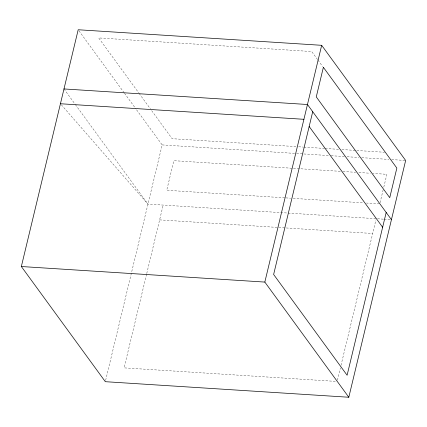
<?xml version="1.0" encoding="UTF-8"?>
<svg xmlns="http://www.w3.org/2000/svg" width="427" height="427" viewBox="0 0 427 427"><rect width="100%" height="100%" fill="white"/><g stroke="black" fill="none" stroke-linecap="round" stroke-linejoin="round"><path stroke-width="0.32" stroke-dasharray="2.13 1.6" d="M105.634 380.393L162.169 144.918L136.272 109.397M146.589 274.161L124.097 367.866L336.476 381.434M146.744 273.515L163.173 205.083M337.453 380.185L340.399 367.909M341.018 365.32L375.915 219.985M383.174 189.743L379.774 203.898L366.457 203.049M383.793 187.17L386.878 174.301L372.899 173.41M295.97 146.605L172.14 138.69L150.918 109.595M298.633 146.776L303.293 147.075M303.96 147.118L324.6 148.436M325.267 148.479L339.246 149.37M341.91 149.541L384.519 152.263M162.169 144.918L295.884 153.464M296.551 153.501L303.202 153.928M303.869 153.971L328.48 155.545M331.144 155.716L344.445 156.565M347.108 156.736L359.08 157.499M361.744 157.67L389.018 159.415M391.682 159.581L405.65 160.477M340.276 171.323L173.832 160.685L166.727 190.282L285.236 197.856M342.94 171.494L355.59 172.3M358.915 172.513L370.236 173.239M285.898 197.898L290.563 198.197M293.226 198.368L363.793 202.878M61.307 104.748L147.955 204.111L376.219 218.699M377.543 218.779L383.499 219.163M384.161 219.206L390.118 219.585M159.623 219.878L278.132 227.452M278.794 227.495L372.67 233.494M317.603 59.62L311.705 51.534L98.658 37.923L138.738 92.889M317.992 60.159L322.711 66.623M139.133 93.428L150.528 109.056M78.979 30.829L124.108 92.718M124.497 93.251L135.877 108.858M63.981 88.944L74.971 104.012M75.36 104.551L147.955 204.111"/><path stroke-width="0.64" d="M21.35 266.523L78.194 29.751L321.675 45.31L405.65 160.477L348.806 397.249L105.325 381.69L21.35 266.523L264.831 282.082L348.806 397.249M264.831 282.082L321.675 45.31M312.713 111.703L273.632 274.481L347.108 375.253L386.189 212.47M63.981 88.944L307.467 104.503L391.442 219.67M60.431 103.745L303.912 119.304M309.159 126.499L382.64 227.271M323.372 67.306L316.268 96.902L389.744 197.674L396.848 168.078L323.372 67.306"/></g></svg>
